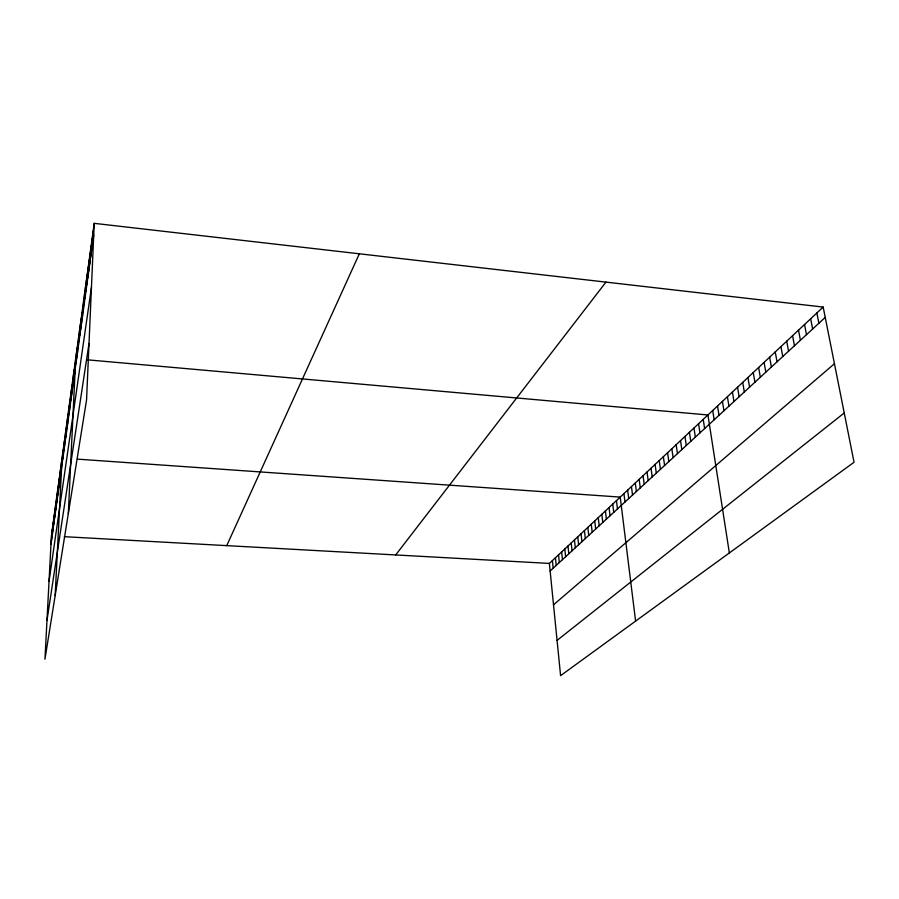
<?xml version="1.0" encoding="UTF-8"?>
<svg xmlns="http://www.w3.org/2000/svg" width="899" height="899" viewBox="0 0 899 899"><rect width="100%" height="100%" fill="white"/><g stroke="black" fill="none" stroke-linecap="round" stroke-linejoin="round"><path stroke-width="1.35" d="M88.72 271.195L89.226 259.878M89.686 264.194L90.192 252.821M90.675 257.08L91.17 245.641M91.664 249.855L92.17 238.336M92.687 242.494L93.193 230.908M94.226 223.345L86.562 399.909L44.95 659.203L51.412 535.973L94.226 223.345L823.169 307.065L854.05 462.266L560.594 675.655L549.379 563.415L823.169 307.065M80.696 329.259L81.191 318.527M81.528 323.213L82.034 312.414M82.382 317.066L82.877 306.211M83.247 310.829L83.742 299.906M84.124 304.48L84.618 293.501M85.012 298.041L85.506 286.995M85.911 291.49L86.416 280.387M86.832 284.837L87.338 273.667M87.765 278.072L88.271 266.834M72.999 384.941L73.482 374.804M73.718 379.738L74.201 369.545M74.448 374.456L74.932 364.207M68.313 513.587L75.673 358.791M75.943 363.657L76.426 353.296M76.707 358.139L77.19 347.711M77.471 352.532L77.966 342.047M78.258 346.845L78.752 336.305M79.056 341.069L79.561 330.472M79.876 335.215L80.371 324.55M64.503 446.365L64.975 436.903M65.11 442.016L65.582 432.509M65.717 437.611L66.189 428.048M66.335 433.138L66.807 423.53M66.964 428.609L67.436 418.956M67.594 424.025L68.077 414.315M68.234 419.372L68.717 409.618M68.886 414.664L69.369 404.842M69.549 409.877L70.032 400.01M70.223 405.033L70.706 395.111M70.897 400.111L71.381 390.144M71.594 395.133L72.077 385.098M72.291 390.065L72.774 379.985M56.21 506.429L56.659 497.664M56.716 502.732L57.165 493.933M57.233 498.99L57.682 490.146M57.761 495.192L58.21 486.303M58.289 491.36L58.738 482.426M58.828 487.472L59.278 478.493M59.368 483.538L59.828 474.515M59.918 479.549L60.379 470.48M60.48 475.515L60.941 466.39M61.042 471.424L61.503 462.255M55.154 595.599L62.076 458.063M62.177 463.199L62.649 453.939M62.75 459.074L63.222 449.758M63.323 454.894L63.795 445.533M63.919 450.657L64.38 441.252M51.423 541.029L51.861 532.691M51.872 537.748L52.311 529.365M52.333 534.433L52.771 526.016M52.794 531.073L53.243 522.611M53.266 527.679L53.704 519.184M53.738 524.241L54.187 515.7M54.221 520.768L54.67 512.183M54.715 517.24L55.154 508.62M55.199 513.677L55.648 505.013M55.704 510.07L56.154 501.361M50.973 544.266L93.721 234.999M49.029 581.316L91.44 287.455M46.984 620.389L89.012 343.485M226.739 545.637L359.33 253.799M395.695 554.941L605.96 282.117M550.143 571L825.226 317.392M553.514 604.813L834.441 363.724M557.065 640.391L844.24 412.956M64.323 536.681L549.379 563.415M77.471 459.142L620.22 497.091L635.604 621.108M87.495 359.836L707.929 414.967L729.359 552.941M816.865 312.964L818.888 323.235M810.662 318.785L812.64 328.989M804.538 324.505L806.482 334.664M798.514 330.158L800.425 340.26M792.57 335.72L794.446 345.767M786.715 341.204L788.558 351.194M780.939 346.609L782.748 356.555M775.241 351.936L777.028 361.825M769.634 357.195L771.387 367.028M764.094 362.376L765.813 372.164M758.632 367.489L760.329 377.22M753.25 372.534L754.913 382.21M747.946 377.501L749.575 387.132M742.709 382.412L744.316 391.986M737.54 387.244L739.124 396.774M732.438 392.02L733.989 401.505M727.403 396.729L728.932 406.157M722.436 401.381L723.942 410.764M717.537 405.966L719.02 415.304M712.705 410.495L714.166 419.788M703.22 419.383L704.625 428.576M698.568 423.732L699.95 432.88M693.972 428.036L695.343 437.139M689.432 432.284L690.78 441.342M684.959 436.476L686.285 445.488M680.532 440.622L681.835 449.59M676.16 444.713L677.453 453.635M671.845 448.747L673.115 457.625M667.586 452.736L668.834 461.58M663.372 456.681L664.597 465.48M659.214 460.58L660.428 469.323M655.113 464.423L656.292 473.132M651.045 468.222L652.213 476.897M647.033 471.986L648.19 480.605M643.066 475.695L644.201 484.28M639.155 479.369L640.268 487.91M635.278 482.988L636.38 491.495M631.446 486.573L632.536 495.046M627.671 490.124L628.727 498.54M623.928 493.618L624.974 502.013M616.456 500.608L617.478 508.924M612.736 504.103L613.736 512.363M609.05 507.542L610.039 515.768M605.42 510.947L606.387 519.139M601.824 514.318L602.779 522.465M598.262 517.644L599.206 525.758M594.745 520.937L595.677 529.017M591.272 524.196L592.194 532.23M587.834 527.41L588.733 535.411M584.44 530.601L585.328 538.557M581.069 533.748L581.945 541.67M577.742 536.86L578.608 544.749M574.461 539.939L575.304 547.794M571.202 542.985L572.045 550.806M567.988 545.996L568.809 553.784M564.797 548.974L565.617 556.728M561.65 551.93L562.459 559.65M558.537 554.852L559.324 562.527M555.447 557.74L556.234 565.381M552.402 560.594L553.166 568.213"/></g></svg>
